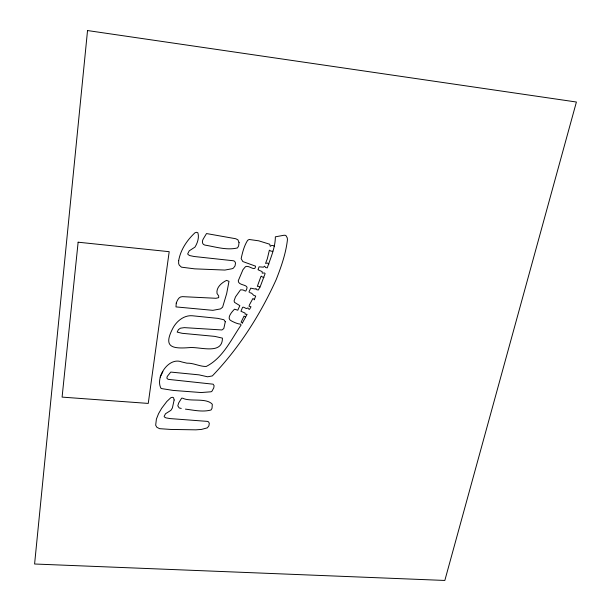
<?xml version="1.0" encoding="UTF-8"?>
<svg xmlns="http://www.w3.org/2000/svg" width="611" height="611" viewBox="0 0 611 611"><rect width="100%" height="100%" fill="white"/><g stroke="black" fill="none" stroke-linecap="round" stroke-linejoin="round"><path stroke-width="0.92" d="M254.237 299.833L255.696 296.068L254.955 295.77C253.16 295.907 252.58 292.921 250.166 292.753L249.67 292.509M274.247 246.195L273.109 245.538A3.857 3.582 -26.3 0 0 271.437 245.591L270.23 246.325L269.749 244.24L258.736 240.826L249.158 239.474L247.654 240.299C244.133 245.79 242.552 252.274 241.146 258.606L242.804 261.539L255.513 266.144C255.482 272.338 248.807 264.616 245.469 266.709L242.972 269.672L238.244 280.823C238.351 286.04 249.158 284 246.707 289.087L245.851 290.966L245.316 291.042L242.972 289.95L240.535 289.82L235.487 296.9L234.074 300.895L234.525 302.353L239.84 305.653L237.786 310.205L234.509 309.189C231.79 311.977 225.711 318.667 231.691 321.065C234.418 322.425 237.816 324.059 240.535 324.113L241.124 325.052L240.635 325.686C230.813 340.243 222.58 358.214 206.22 366.463C199.705 366.631 193.565 362.888 186.913 363.178L181.719 361.941C168.407 356.541 154.82 378.041 161.136 388.512L173.104 390.414L201.126 392.545L211.039 391.788L211.956 391.231L213.751 387.901L214.11 385.74L213.147 384.189L168.216 379.355L167.047 378.492A3.292 2.918 -10.5 0 1 167.506 376.116L170.759 372.076L199.033 374.856L207.603 376.796L212.338 375.918C239.153 347.919 260.263 314.795 276.203 279.563C281.243 266.702 285.849 253.603 287.445 239.779L287.277 237.916L285.833 235.411L284.176 235.227L275.347 236.824C275.37 247.508 270.673 257.811 267.274 267.839L265.67 267.572L264.624 266.159L263.417 267.167L259.095 266.824L258.155 269.237M248.975 291.989L250.724 288.148L255.444 289.118L255.91 288.445L256.78 289.729L258.377 290.004L259.782 287.139M263.921 277.371L262.34 277.035L261.416 276.149L260.95 276.455L257.307 286.399L258.751 286.307L259.981 287.307L265.136 273.545L264.311 272.911L262.241 273.186L262.142 271.62L258.063 269.764M242.223 323.272L247.096 314.344L245.126 314.169L245.08 313.084L240.971 311.274L242.567 307.287L243.613 307.203L246.241 308.517L247.944 307.944L248.387 308.876L249.548 309.365L250.991 306.806L249.021 306.187L249.494 304.782L252.862 298.558L254.268 299.321M160.151 377.063L162.893 371.618M272.781 251.213L271.047 251.197L269.382 250.174L267.297 258.85L265.548 263.417L267.427 263.036L268.916 264.051M245.462 316.857L244.033 316.093L241.116 322.127L242.521 322.799M181.253 408.431L179.206 407.972L177.786 405.811L178.756 402.794L181.666 398.143L182.758 398.227C190.082 401.992 206.373 397.509 212.315 404.276L212.032 408.285L211.024 409.996C202.737 412.288 193.802 410.149 185.446 409.126M178.672 260.668L178.656 263.631L179.252 265.121L181.436 267.16L194.703 268.855L224.886 270.062L232.111 268.725L233.394 268.122L235.044 265.9L235.525 262.99L234.7 261.332L233.517 260.775L194.115 256.498L189.677 255.566L188.051 254.527L187.714 253.802L189.219 250.838L194.955 247.127C197.536 243.018 199.323 237.511 197.888 232.806L196.605 232.295L194.985 232.776C187.042 240.146 180.528 249.853 178.672 260.668M239.054 242.506L238.588 246.004L237.496 247.921C226.78 250.579 215.492 246.806 204.838 245.08C201.859 244.469 201.943 240.803 203.371 238.764L206.51 233.555L235.754 238.741L237.931 239.863L239.054 242.506M225.306 321.737L223.817 328.535L221.946 329.963L184.293 327.633L180.451 328.191L178.427 329.604L177.182 332.124L182.17 333.308L214.721 336.371L222.427 338.127C222.519 355.365 199.461 346.406 189.059 347.636C170.675 349.08 163.183 346.384 173.203 327.58C176.961 320.89 184.209 315.077 192.236 315.757L217.783 318.362L223.87 319.729L225.306 321.737M87.533 30.55L34.59 564.006L444.831 580.45L576.41 102.022L87.533 30.55M78.132 242.208L62.093 397.112L148.252 403.42L169.194 251.686L78.132 242.208M176.258 303.056L175.983 306.905L212.857 310.335L220.51 308.906L222.61 307.173L226.681 293.54L228.988 281.35L226.597 280.365C221.678 282.717 216.019 287.445 217.027 293.509L218.669 295.854L218.7 297.649L215.989 298.283L182.399 296.64C178.802 296.587 177.373 300.276 176.258 303.056M174.15 399.984L172.371 408.011L170.889 410.348L165.52 413.746L164.13 416.381L164.451 417.015L165.993 417.886L170.186 418.596L207.396 421.384L208.519 421.85L209.306 423.293L208.886 425.859L207.35 427.853L201.447 429.426L195.887 429.831L170.851 429.441L159.57 428.67L156.867 427.295L155.675 425.241L156.393 419.115L158.562 413.647L161.701 408.232L166.795 401.519L170.797 397.746L172.317 397.28L173.532 397.7L174.15 399.984"/></g></svg>
